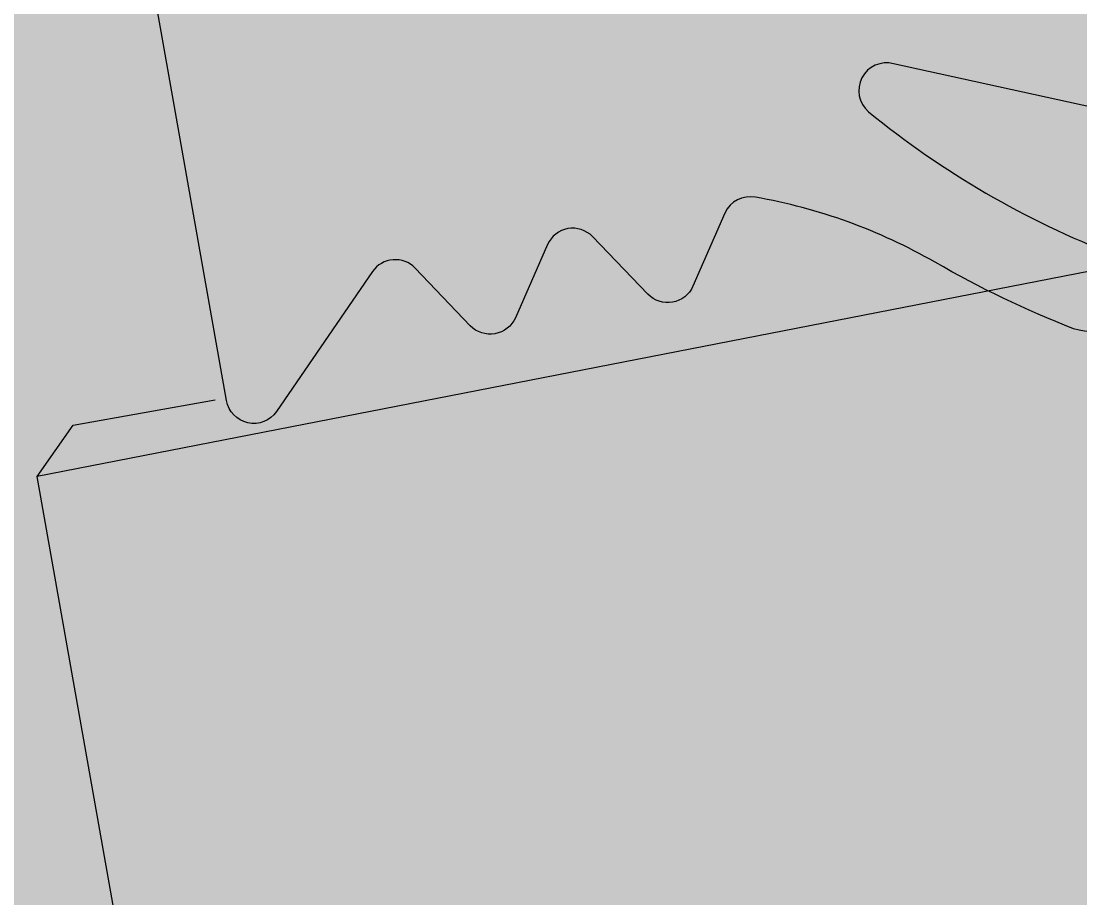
# Model space of a CAD drawing. Header units: millimetres. Extents: x 0 to 9483559, y -180456 to 305735.
# Drawn here: x 457297.47 to 457309.11, y 27037.85 to 27047.49 of the extents above; entities that cross this region are included whole.
import ezdxf
from ezdxf.enums import TextEntityAlignment as Align

# ---------------------------------------------------------------- set-up
doc = ezdxf.new("R2018")
doc.units = ezdxf.units.MM
for name, color, linetype, lineweight in [('АР_Маркер экспликации', 239, 'Continuous', 13), ('АР_Номер помещения', 250, 'Continuous', 9), ('АР_Размеры', 175, 'Continuous', 9), ('АР_Сущ Несущая стена', 250, 'Continuous', 50)]:
    doc.layers.add(name, color=color, linetype=linetype, lineweight=lineweight)
doc.layers.add('АР_Названия помещений', color=124, linetype='Continuous', lineweight=5, plot=False)
doc.layers.add('АР_Помещения_площадь', color=19, linetype='Continuous', lineweight=9, plot=False)
doc.styles.add('ISOCPEUR', font='', dxfattribs={"height": 250})
doc.styles.get("Standard").update_dxf_attribs({"font": 'GOST.TTF'})
doc.styles.get('ISOCPEUR').set_extended_font_data('ISOCPEUR', italic=True)

# ---------------------------------------------------------------- blocks, each defined once
blk = doc.blocks.new('*U333')
at = {"color": 7, "style": 'ISOCPEUR', "width": 0.7, "flags": 1}
blk.add_attdef('КАТЕГОРИЯ', (-499.166, -2092.186), '', height=250, dxfattribs=at)
at = {"layer": 'АР_Номер помещения', "color": 7, "style": 'ISOCPEUR', "width": 0.7}
blk.add_attdef('НОМЕР_ПОМЕЩЕНИЯ', text='', height=300, dxfattribs=at).set_placement((-13874.5, 6637.552), align=Align.MIDDLE_CENTER)
at = {"layer": 'АР_Помещения_площадь', "color": 7, "lineweight": 30, "width": 0.7, "flags": 104}
blk.add_attdef('ИМЯ_ПОМЕЩЕНИЯ', text='', height=100, dxfattribs=at).set_placement((157.628, 1217.141), align=Align.MIDDLE_CENTER)
at = {"layer": 'АР_Помещения_площадь', "color": 7, "style": 'ISOCPEUR', "width": 0.7}
blk.add_attdef('ПЛОЩАДЬ_ПОМЕЩЕНИЯ', text='', height=200, dxfattribs=at).set_placement((-12654.582, 407.672), align=Align.MIDDLE_RIGHT)
blk = doc.blocks.new('*U327')
at = {"color": 7, "style": 'ISOCPEUR', "width": 0.7, "flags": 1}
blk.add_attdef('КАТЕГОРИЯ', (-499.166, -2092.186), '', height=250, dxfattribs=at)
at = {"layer": 'АР_Номер помещения', "color": 7, "style": 'ISOCPEUR', "width": 0.7}
blk.add_attdef('НОМЕР_ПОМЕЩЕНИЯ', text='', height=300, dxfattribs=at).set_placement((-17424.901, 1870.773), align=Align.MIDDLE_CENTER)
at = {"layer": 'АР_Помещения_площадь', "color": 7, "lineweight": 30, "width": 0.7, "flags": 104}
blk.add_attdef('ИМЯ_ПОМЕЩЕНИЯ', text='', height=100, dxfattribs=at).set_placement((157.628, 1217.141), align=Align.MIDDLE_CENTER)
at = {"layer": 'АР_Помещения_площадь', "color": 7, "style": 'ISOCPEUR', "width": 0.7}
blk.add_attdef('ПЛОЩАДЬ_ПОМЕЩЕНИЯ', text='', height=200, dxfattribs=at).set_placement((-12452.811, 399.356), align=Align.MIDDLE_RIGHT)

msp = doc.modelspace()

# ---------------------------------------------------------------- linework, layer by layer
at = {"layer": 'АР_Размеры', "color": 5, "lineweight": 9, "ltscale": 150}
msp.add_line((459358.846, 27444.433), (457297.649, 27042.484), dxfattribs=at)
msp.add_line((459358.846, 27444.433), (457297.649, 27042.484), dxfattribs=at)
msp.add_line((459358.846, 27444.433), (457297.649, 27042.484), dxfattribs=at)
msp.add_line((459358.846, 27444.433), (457297.649, 27042.484), dxfattribs=at)
msp.add_line((459358.846, 27444.433), (457297.649, 27042.484), dxfattribs=at)
msp.add_line((459358.846, 27444.433), (457297.649, 27042.484), dxfattribs=at)
msp.add_line((459358.846, 27444.433), (457297.649, 27042.484), dxfattribs=at)
msp.add_line((459358.846, 27444.433), (457297.649, 27042.484), dxfattribs=at)
msp.add_line((459358.846, 27444.433), (457297.649, 27042.484), dxfattribs=at)
msp.add_line((459358.846, 27444.433), (457297.649, 27042.484), dxfattribs=at)
msp.add_line((459358.846, 27444.433), (457297.649, 27042.484), dxfattribs=at)
msp.add_line((459358.846, 27444.433), (457297.649, 27042.484), dxfattribs=at)
msp.add_line((459358.846, 27444.433), (457297.649, 27042.484), dxfattribs=at)
msp.add_line((459358.846, 27444.433), (457297.649, 27042.484), dxfattribs=at)
msp.add_line((459358.846, 27444.433), (457297.649, 27042.484), dxfattribs=at)
msp.add_line((459358.846, 27444.433), (457297.649, 27042.484), dxfattribs=at)
msp.add_line((459358.846, 27444.433), (457297.649, 27042.484), dxfattribs=at)
msp.add_line((459358.846, 27444.433), (457297.649, 27042.484), dxfattribs=at)
msp.add_line((459358.846, 27444.433), (457297.649, 27042.484), dxfattribs=at)
msp.add_line((459358.846, 27444.433), (457297.649, 27042.484), dxfattribs=at)
msp.add_line((459358.846, 27444.433), (457297.649, 27042.484), dxfattribs=at)
msp.add_line((459358.846, 27444.433), (457297.649, 27042.484), dxfattribs=at)
msp.add_line((459358.846, 27444.433), (457297.649, 27042.484), dxfattribs=at)
msp.add_line((459358.846, 27444.433), (457297.649, 27042.484), dxfattribs=at)
msp.add_line((459358.846, 27444.433), (457297.649, 27042.484), dxfattribs=at)
msp.add_line((459358.846, 27444.433), (457297.649, 27042.484), dxfattribs=at)
msp.add_line((459358.846, 27444.433), (457297.649, 27042.484), dxfattribs=at)
msp.add_line((459358.846, 27444.433), (457297.649, 27042.484), dxfattribs=at)
msp.add_line((459358.846, 27444.433), (457297.649, 27042.484), dxfattribs=at)
msp.add_line((459358.846, 27444.433), (457297.649, 27042.484), dxfattribs=at)
msp.add_line((459358.846, 27444.433), (457297.649, 27042.484), dxfattribs=at)
msp.add_line((459358.846, 27444.433), (457297.649, 27042.484), dxfattribs=at)
msp.add_line((459358.846, 27444.433), (457297.649, 27042.484), dxfattribs=at)
msp.add_line((459358.846, 27444.433), (457297.649, 27042.484), dxfattribs=at)
msp.add_line((459358.846, 27444.433), (457297.649, 27042.484), dxfattribs=at)
msp.add_line((459358.846, 27444.433), (457297.649, 27042.484), dxfattribs=at)
msp.add_line((459358.846, 27444.433), (457297.649, 27042.484), dxfattribs=at)
msp.add_line((459358.846, 27444.433), (457297.649, 27042.484), dxfattribs=at)
msp.add_line((459358.846, 27444.433), (457297.649, 27042.484), dxfattribs=at)
msp.add_line((459358.846, 27444.433), (457297.649, 27042.484), dxfattribs=at)
msp.add_line((459358.846, 27444.433), (457297.649, 27042.484), dxfattribs=at)
msp.add_line((459358.846, 27444.433), (457297.649, 27042.484), dxfattribs=at)
msp.add_line((459358.846, 27444.433), (457297.649, 27042.484), dxfattribs=at)
msp.add_line((459358.846, 27444.433), (457297.649, 27042.484), dxfattribs=at)
msp.add_line((459358.846, 27444.433), (457297.649, 27042.484), dxfattribs=at)
msp.add_line((459358.846, 27444.433), (457297.649, 27042.484), dxfattribs=at)
msp.add_line((459358.846, 27444.433), (457297.649, 27042.484), dxfattribs=at)
msp.add_line((459358.846, 27444.433), (457297.649, 27042.484), dxfattribs=at)
msp.add_line((459358.846, 27444.433), (457297.649, 27042.484), dxfattribs=at)
msp.add_line((459358.846, 27444.433), (457297.649, 27042.484), dxfattribs=at)
msp.add_line((459358.846, 27444.433), (457297.649, 27042.484), dxfattribs=at)
msp.add_line((459358.846, 27444.433), (457297.649, 27042.484), dxfattribs=at)
msp.add_line((459358.846, 27444.433), (457297.649, 27042.484), dxfattribs=at)
msp.add_line((459358.846, 27444.433), (457297.649, 27042.484), dxfattribs=at)
msp.add_line((459358.846, 27444.433), (457297.649, 27042.484), dxfattribs=at)
msp.add_line((459358.846, 27444.433), (457297.649, 27042.484), dxfattribs=at)
msp.add_line((459358.846, 27444.433), (457297.649, 27042.484), dxfattribs=at)
msp.add_line((459358.846, 27444.433), (457297.649, 27042.484), dxfattribs=at)
msp.add_line((459358.846, 27444.433), (457297.649, 27042.484), dxfattribs=at)
msp.add_line((459358.846, 27444.433), (457297.649, 27042.484), dxfattribs=at)
msp.add_line((459358.846, 27444.433), (457297.649, 27042.484), dxfattribs=at)
msp.add_line((459358.846, 27444.433), (457297.649, 27042.484), dxfattribs=at)
at = {"layer": 'АР_Размеры', "color": 5, "lineweight": 9, "ltscale": 100, "transparency": 33554687}
for points in [[(457309.816, 27044.54, -0.436125), (457309.045, 27044.108, -0.038423), (457307.521, 27044.84, 0.086853), (457305.546, 27045.554, 0.346763), (457305.211, 27045.38), (457304.859, 27044.575, -0.527877), (457304.363, 27044.487), (457303.755, 27045.122, 0.527877), (457303.26, 27045.034), (457302.907, 27044.229, -0.527877), (457302.411, 27044.141), (457301.804, 27044.776, 0.469739), (457301.336, 27044.738), (457300.28, 27043.198, -0.667984), (457299.73, 27043.319), (457298.16, 27052.179, -0.414214)], [(457309.816, 27044.54, -0.436125), (457309.045, 27044.108, -0.038423), (457307.521, 27044.84, 0.086853), (457305.546, 27045.554, 0.346763), (457305.211, 27045.38), (457304.859, 27044.575, -0.527877), (457304.363, 27044.487), (457303.755, 27045.122, 0.527877), (457303.26, 27045.034), (457302.907, 27044.229, -0.527877), (457302.411, 27044.141), (457301.804, 27044.776, 0.469739), (457301.336, 27044.738), (457300.28, 27043.198, -0.667984), (457299.73, 27043.319), (457298.16, 27052.179, -0.414214)], [(457309.816, 27044.54, -0.436125), (457309.045, 27044.108, -0.038423), (457307.521, 27044.84, 0.086853), (457305.546, 27045.554, 0.346763), (457305.211, 27045.38), (457304.859, 27044.575, -0.527877), (457304.363, 27044.487), (457303.755, 27045.122, 0.527877), (457303.26, 27045.034), (457302.907, 27044.229, -0.527877), (457302.411, 27044.141), (457301.804, 27044.776, 0.469739), (457301.336, 27044.738), (457300.28, 27043.198, -0.667984), (457299.73, 27043.319), (457298.16, 27052.179, -0.414214)], [(457309.816, 27044.54, -0.436125), (457309.045, 27044.108, -0.038423), (457307.521, 27044.84, 0.086853), (457305.546, 27045.554, 0.346763), (457305.211, 27045.38), (457304.859, 27044.575, -0.527877), (457304.363, 27044.487), (457303.755, 27045.122, 0.527877), (457303.26, 27045.034), (457302.907, 27044.229, -0.527877), (457302.411, 27044.141), (457301.804, 27044.776, 0.469739), (457301.336, 27044.738), (457300.28, 27043.198, -0.667984), (457299.73, 27043.319), (457298.16, 27052.179, -0.414214)], [(457309.816, 27044.54, -0.436125), (457309.045, 27044.108, -0.038423), (457307.521, 27044.84, 0.086853), (457305.546, 27045.554, 0.346763), (457305.211, 27045.38), (457304.859, 27044.575, -0.527877), (457304.363, 27044.487), (457303.755, 27045.122, 0.527877), (457303.26, 27045.034), (457302.907, 27044.229, -0.527877), (457302.411, 27044.141), (457301.804, 27044.776, 0.469739), (457301.336, 27044.738), (457300.28, 27043.198, -0.667984), (457299.73, 27043.319), (457298.16, 27052.179, -0.414214)], [(457309.816, 27044.54, -0.436125), (457309.045, 27044.108, -0.038423), (457307.521, 27044.84, 0.086853), (457305.546, 27045.554, 0.346763), (457305.211, 27045.38), (457304.859, 27044.575, -0.527877), (457304.363, 27044.487), (457303.755, 27045.122, 0.527877), (457303.26, 27045.034), (457302.907, 27044.229, -0.527877), (457302.411, 27044.141), (457301.804, 27044.776, 0.469739), (457301.336, 27044.738), (457300.28, 27043.198, -0.667984), (457299.73, 27043.319), (457298.16, 27052.179, -0.414214)], [(457309.816, 27044.54, -0.436125), (457309.045, 27044.108, -0.038423), (457307.521, 27044.84, 0.086853), (457305.546, 27045.554, 0.346763), (457305.211, 27045.38), (457304.859, 27044.575, -0.527877), (457304.363, 27044.487), (457303.755, 27045.122, 0.527877), (457303.26, 27045.034), (457302.907, 27044.229, -0.527877), (457302.411, 27044.141), (457301.804, 27044.776, 0.469739), (457301.336, 27044.738), (457300.28, 27043.198, -0.667984), (457299.73, 27043.319), (457298.16, 27052.179, -0.414214)], [(457309.816, 27044.54, -0.436125), (457309.045, 27044.108, -0.038423), (457307.521, 27044.84, 0.086853), (457305.546, 27045.554, 0.346763), (457305.211, 27045.38), (457304.859, 27044.575, -0.527877), (457304.363, 27044.487), (457303.755, 27045.122, 0.527877), (457303.26, 27045.034), (457302.907, 27044.229, -0.527877), (457302.411, 27044.141), (457301.804, 27044.776, 0.469739), (457301.336, 27044.738), (457300.28, 27043.198, -0.667984), (457299.73, 27043.319), (457298.16, 27052.179, -0.414214)], [(457309.816, 27044.54, -0.436125), (457309.045, 27044.108, -0.038423), (457307.521, 27044.84, 0.086853), (457305.546, 27045.554, 0.346763), (457305.211, 27045.38), (457304.859, 27044.575, -0.527877), (457304.363, 27044.487), (457303.755, 27045.122, 0.527877), (457303.26, 27045.034), (457302.907, 27044.229, -0.527877), (457302.411, 27044.141), (457301.804, 27044.776, 0.469739), (457301.336, 27044.738), (457300.28, 27043.198, -0.667984), (457299.73, 27043.319), (457298.16, 27052.179, -0.414214)], [(457309.816, 27044.54, -0.436125), (457309.045, 27044.108, -0.038423), (457307.521, 27044.84, 0.086853), (457305.546, 27045.554, 0.346763), (457305.211, 27045.38), (457304.859, 27044.575, -0.527877), (457304.363, 27044.487), (457303.755, 27045.122, 0.527877), (457303.26, 27045.034), (457302.907, 27044.229, -0.527877), (457302.411, 27044.141), (457301.804, 27044.776, 0.469739), (457301.336, 27044.738), (457300.28, 27043.198, -0.667984), (457299.73, 27043.319), (457298.16, 27052.179, -0.414214)], [(457309.816, 27044.54, -0.436125), (457309.045, 27044.108, -0.038423), (457307.521, 27044.84, 0.086853), (457305.546, 27045.554, 0.346763), (457305.211, 27045.38), (457304.859, 27044.575, -0.527877), (457304.363, 27044.487), (457303.755, 27045.122, 0.527877), (457303.26, 27045.034), (457302.907, 27044.229, -0.527877), (457302.411, 27044.141), (457301.804, 27044.776, 0.469739), (457301.336, 27044.738), (457300.28, 27043.198, -0.667984), (457299.73, 27043.319), (457298.16, 27052.179, -0.414214)], [(457309.816, 27044.54, -0.436125), (457309.045, 27044.108, -0.038423), (457307.521, 27044.84, 0.086853), (457305.546, 27045.554, 0.346763), (457305.211, 27045.38), (457304.859, 27044.575, -0.527877), (457304.363, 27044.487), (457303.755, 27045.122, 0.527877), (457303.26, 27045.034), (457302.907, 27044.229, -0.527877), (457302.411, 27044.141), (457301.804, 27044.776, 0.469739), (457301.336, 27044.738), (457300.28, 27043.198, -0.667984), (457299.73, 27043.319), (457298.16, 27052.179, -0.414214)], [(457309.816, 27044.54, -0.436125), (457309.045, 27044.108, -0.038423), (457307.521, 27044.84, 0.086853), (457305.546, 27045.554, 0.346763), (457305.211, 27045.38), (457304.859, 27044.575, -0.527877), (457304.363, 27044.487), (457303.755, 27045.122, 0.527877), (457303.26, 27045.034), (457302.907, 27044.229, -0.527877), (457302.411, 27044.141), (457301.804, 27044.776, 0.469739), (457301.336, 27044.738), (457300.28, 27043.198, -0.667984), (457299.73, 27043.319), (457298.16, 27052.179, -0.414214)], [(457309.816, 27044.54, -0.436125), (457309.045, 27044.108, -0.038423), (457307.521, 27044.84, 0.086853), (457305.546, 27045.554, 0.346763), (457305.211, 27045.38), (457304.859, 27044.575, -0.527877), (457304.363, 27044.487), (457303.755, 27045.122, 0.527877), (457303.26, 27045.034), (457302.907, 27044.229, -0.527877), (457302.411, 27044.141), (457301.804, 27044.776, 0.469739), (457301.336, 27044.738), (457300.28, 27043.198, -0.667984), (457299.73, 27043.319), (457298.16, 27052.179, -0.414214)], [(457309.816, 27044.54, -0.436125), (457309.045, 27044.108, -0.038423), (457307.521, 27044.84, 0.086853), (457305.546, 27045.554, 0.346763), (457305.211, 27045.38), (457304.859, 27044.575, -0.527877), (457304.363, 27044.487), (457303.755, 27045.122, 0.527877), (457303.26, 27045.034), (457302.907, 27044.229, -0.527877), (457302.411, 27044.141), (457301.804, 27044.776, 0.469739), (457301.336, 27044.738), (457300.28, 27043.198, -0.667984), (457299.73, 27043.319), (457298.16, 27052.179, -0.414214)], [(457309.816, 27044.54, -0.436125), (457309.045, 27044.108, -0.038423), (457307.521, 27044.84, 0.086853), (457305.546, 27045.554, 0.346763), (457305.211, 27045.38), (457304.859, 27044.575, -0.527877), (457304.363, 27044.487), (457303.755, 27045.122, 0.527877), (457303.26, 27045.034), (457302.907, 27044.229, -0.527877), (457302.411, 27044.141), (457301.804, 27044.776, 0.469739), (457301.336, 27044.738), (457300.28, 27043.198, -0.667984), (457299.73, 27043.319), (457298.16, 27052.179, -0.414214)], [(457309.816, 27044.54, -0.436125), (457309.045, 27044.108, -0.038423), (457307.521, 27044.84, 0.086853), (457305.546, 27045.554, 0.346763), (457305.211, 27045.38), (457304.859, 27044.575, -0.527877), (457304.363, 27044.487), (457303.755, 27045.122, 0.527877), (457303.26, 27045.034), (457302.907, 27044.229, -0.527877), (457302.411, 27044.141), (457301.804, 27044.776, 0.469739), (457301.336, 27044.738), (457300.28, 27043.198, -0.667984), (457299.73, 27043.319), (457298.16, 27052.179, -0.414214)], [(457309.816, 27044.54, -0.436125), (457309.045, 27044.108, -0.038423), (457307.521, 27044.84, 0.086853), (457305.546, 27045.554, 0.346763), (457305.211, 27045.38), (457304.859, 27044.575, -0.527877), (457304.363, 27044.487), (457303.755, 27045.122, 0.527877), (457303.26, 27045.034), (457302.907, 27044.229, -0.527877), (457302.411, 27044.141), (457301.804, 27044.776, 0.469739), (457301.336, 27044.738), (457300.28, 27043.198, -0.667984), (457299.73, 27043.319), (457298.16, 27052.179, -0.414214)], [(457309.816, 27044.54, -0.436125), (457309.045, 27044.108, -0.038423), (457307.521, 27044.84, 0.086853), (457305.546, 27045.554, 0.346763), (457305.211, 27045.38), (457304.859, 27044.575, -0.527877), (457304.363, 27044.487), (457303.755, 27045.122, 0.527877), (457303.26, 27045.034), (457302.907, 27044.229, -0.527877), (457302.411, 27044.141), (457301.804, 27044.776, 0.469739), (457301.336, 27044.738), (457300.28, 27043.198, -0.667984), (457299.73, 27043.319), (457298.16, 27052.179, -0.414214)], [(457309.816, 27044.54, -0.436125), (457309.045, 27044.108, -0.038423), (457307.521, 27044.84, 0.086853), (457305.546, 27045.554, 0.346763), (457305.211, 27045.38), (457304.859, 27044.575, -0.527877), (457304.363, 27044.487), (457303.755, 27045.122, 0.527877), (457303.26, 27045.034), (457302.907, 27044.229, -0.527877), (457302.411, 27044.141), (457301.804, 27044.776, 0.469739), (457301.336, 27044.738), (457300.28, 27043.198, -0.667984), (457299.73, 27043.319), (457298.16, 27052.179, -0.414214)], [(457309.816, 27044.54, -0.436125), (457309.045, 27044.108, -0.038423), (457307.521, 27044.84, 0.086853), (457305.546, 27045.554, 0.346763), (457305.211, 27045.38), (457304.859, 27044.575, -0.527877), (457304.363, 27044.487), (457303.755, 27045.122, 0.527877), (457303.26, 27045.034), (457302.907, 27044.229, -0.527877), (457302.411, 27044.141), (457301.804, 27044.776, 0.469739), (457301.336, 27044.738), (457300.28, 27043.198, -0.667984), (457299.73, 27043.319), (457298.16, 27052.179, -0.414214)], [(457309.816, 27044.54, -0.436125), (457309.045, 27044.108, -0.038423), (457307.521, 27044.84, 0.086853), (457305.546, 27045.554, 0.346763), (457305.211, 27045.38), (457304.859, 27044.575, -0.527877), (457304.363, 27044.487), (457303.755, 27045.122, 0.527877), (457303.26, 27045.034), (457302.907, 27044.229, -0.527877), (457302.411, 27044.141), (457301.804, 27044.776, 0.469739), (457301.336, 27044.738), (457300.28, 27043.198, -0.667984), (457299.73, 27043.319), (457298.16, 27052.179, -0.414214)], [(457309.816, 27044.54, -0.436125), (457309.045, 27044.108, -0.038423), (457307.521, 27044.84, 0.086853), (457305.546, 27045.554, 0.346763), (457305.211, 27045.38), (457304.859, 27044.575, -0.527877), (457304.363, 27044.487), (457303.755, 27045.122, 0.527877), (457303.26, 27045.034), (457302.907, 27044.229, -0.527877), (457302.411, 27044.141), (457301.804, 27044.776, 0.469739), (457301.336, 27044.738), (457300.28, 27043.198, -0.667984), (457299.73, 27043.319), (457298.16, 27052.179, -0.414214)], [(457309.816, 27044.54, -0.436125), (457309.045, 27044.108, -0.038423), (457307.521, 27044.84, 0.086853), (457305.546, 27045.554, 0.346763), (457305.211, 27045.38), (457304.859, 27044.575, -0.527877), (457304.363, 27044.487), (457303.755, 27045.122, 0.527877), (457303.26, 27045.034), (457302.907, 27044.229, -0.527877), (457302.411, 27044.141), (457301.804, 27044.776, 0.469739), (457301.336, 27044.738), (457300.28, 27043.198, -0.667984), (457299.73, 27043.319), (457298.16, 27052.179, -0.414214)], [(457309.816, 27044.54, -0.436125), (457309.045, 27044.108, -0.038423), (457307.521, 27044.84, 0.086853), (457305.546, 27045.554, 0.346763), (457305.211, 27045.38), (457304.859, 27044.575, -0.527877), (457304.363, 27044.487), (457303.755, 27045.122, 0.527877), (457303.26, 27045.034), (457302.907, 27044.229, -0.527877), (457302.411, 27044.141), (457301.804, 27044.776, 0.469739), (457301.336, 27044.738), (457300.28, 27043.198, -0.667984), (457299.73, 27043.319), (457298.16, 27052.179, -0.414214)], [(457309.816, 27044.54, -0.436125), (457309.045, 27044.108, -0.038423), (457307.521, 27044.84, 0.086853), (457305.546, 27045.554, 0.346763), (457305.211, 27045.38), (457304.859, 27044.575, -0.527877), (457304.363, 27044.487), (457303.755, 27045.122, 0.527877), (457303.26, 27045.034), (457302.907, 27044.229, -0.527877), (457302.411, 27044.141), (457301.804, 27044.776, 0.469739), (457301.336, 27044.738), (457300.28, 27043.198, -0.667984), (457299.73, 27043.319), (457298.16, 27052.179, -0.414214)], [(457309.816, 27044.54, -0.436125), (457309.045, 27044.108, -0.038423), (457307.521, 27044.84, 0.086853), (457305.546, 27045.554, 0.346763), (457305.211, 27045.38), (457304.859, 27044.575, -0.527877), (457304.363, 27044.487), (457303.755, 27045.122, 0.527877), (457303.26, 27045.034), (457302.907, 27044.229, -0.527877), (457302.411, 27044.141), (457301.804, 27044.776, 0.469739), (457301.336, 27044.738), (457300.28, 27043.198, -0.667984), (457299.73, 27043.319), (457298.16, 27052.179, -0.414214)], [(457309.816, 27044.54, -0.436125), (457309.045, 27044.108, -0.038423), (457307.521, 27044.84, 0.086853), (457305.546, 27045.554, 0.346763), (457305.211, 27045.38), (457304.859, 27044.575, -0.527877), (457304.363, 27044.487), (457303.755, 27045.122, 0.527877), (457303.26, 27045.034), (457302.907, 27044.229, -0.527877), (457302.411, 27044.141), (457301.804, 27044.776, 0.469739), (457301.336, 27044.738), (457300.28, 27043.198, -0.667984), (457299.73, 27043.319), (457298.16, 27052.179, -0.414214)], [(457309.816, 27044.54, -0.436125), (457309.045, 27044.108, -0.038423), (457307.521, 27044.84, 0.086853), (457305.546, 27045.554, 0.346763), (457305.211, 27045.38), (457304.859, 27044.575, -0.527877), (457304.363, 27044.487), (457303.755, 27045.122, 0.527877), (457303.26, 27045.034), (457302.907, 27044.229, -0.527877), (457302.411, 27044.141), (457301.804, 27044.776, 0.469739), (457301.336, 27044.738), (457300.28, 27043.198, -0.667984), (457299.73, 27043.319), (457298.16, 27052.179, -0.414214)], [(457309.816, 27044.54, -0.436125), (457309.045, 27044.108, -0.038423), (457307.521, 27044.84, 0.086853), (457305.546, 27045.554, 0.346763), (457305.211, 27045.38), (457304.859, 27044.575, -0.527877), (457304.363, 27044.487), (457303.755, 27045.122, 0.527877), (457303.26, 27045.034), (457302.907, 27044.229, -0.527877), (457302.411, 27044.141), (457301.804, 27044.776, 0.469739), (457301.336, 27044.738), (457300.28, 27043.198, -0.667984), (457299.73, 27043.319), (457298.16, 27052.179, -0.414214)], [(457309.816, 27044.54, -0.436125), (457309.045, 27044.108, -0.038423), (457307.521, 27044.84, 0.086853), (457305.546, 27045.554, 0.346763), (457305.211, 27045.38), (457304.859, 27044.575, -0.527877), (457304.363, 27044.487), (457303.755, 27045.122, 0.527877), (457303.26, 27045.034), (457302.907, 27044.229, -0.527877), (457302.411, 27044.141), (457301.804, 27044.776, 0.469739), (457301.336, 27044.738), (457300.28, 27043.198, -0.667984), (457299.73, 27043.319), (457298.16, 27052.179, -0.414214)], [(457309.816, 27044.54, -0.436125), (457309.045, 27044.108, -0.038423), (457307.521, 27044.84, 0.086853), (457305.546, 27045.554, 0.346763), (457305.211, 27045.38), (457304.859, 27044.575, -0.527877), (457304.363, 27044.487), (457303.755, 27045.122, 0.527877), (457303.26, 27045.034), (457302.907, 27044.229, -0.527877), (457302.411, 27044.141), (457301.804, 27044.776, 0.469739), (457301.336, 27044.738), (457300.28, 27043.198, -0.667984), (457299.73, 27043.319), (457298.16, 27052.179, -0.414214)], [(457309.816, 27044.54, -0.436125), (457309.045, 27044.108, -0.038423), (457307.521, 27044.84, 0.086853), (457305.546, 27045.554, 0.346763), (457305.211, 27045.38), (457304.859, 27044.575, -0.527877), (457304.363, 27044.487), (457303.755, 27045.122, 0.527877), (457303.26, 27045.034), (457302.907, 27044.229, -0.527877), (457302.411, 27044.141), (457301.804, 27044.776, 0.469739), (457301.336, 27044.738), (457300.28, 27043.198, -0.667984), (457299.73, 27043.319), (457298.16, 27052.179, -0.414214)], [(457309.816, 27044.54, -0.436125), (457309.045, 27044.108, -0.038423), (457307.521, 27044.84, 0.086853), (457305.546, 27045.554, 0.346763), (457305.211, 27045.38), (457304.859, 27044.575, -0.527877), (457304.363, 27044.487), (457303.755, 27045.122, 0.527877), (457303.26, 27045.034), (457302.907, 27044.229, -0.527877), (457302.411, 27044.141), (457301.804, 27044.776, 0.469739), (457301.336, 27044.738), (457300.28, 27043.198, -0.667984), (457299.73, 27043.319), (457298.16, 27052.179, -0.414214)], [(457309.816, 27044.54, -0.436125), (457309.045, 27044.108, -0.038423), (457307.521, 27044.84, 0.086853), (457305.546, 27045.554, 0.346763), (457305.211, 27045.38), (457304.859, 27044.575, -0.527877), (457304.363, 27044.487), (457303.755, 27045.122, 0.527877), (457303.26, 27045.034), (457302.907, 27044.229, -0.527877), (457302.411, 27044.141), (457301.804, 27044.776, 0.469739), (457301.336, 27044.738), (457300.28, 27043.198, -0.667984), (457299.73, 27043.319), (457298.16, 27052.179, -0.414214)], [(457309.816, 27044.54, -0.436125), (457309.045, 27044.108, -0.038423), (457307.521, 27044.84, 0.086853), (457305.546, 27045.554, 0.346763), (457305.211, 27045.38), (457304.859, 27044.575, -0.527877), (457304.363, 27044.487), (457303.755, 27045.122, 0.527877), (457303.26, 27045.034), (457302.907, 27044.229, -0.527877), (457302.411, 27044.141), (457301.804, 27044.776, 0.469739), (457301.336, 27044.738), (457300.28, 27043.198, -0.667984), (457299.73, 27043.319), (457298.16, 27052.179, -0.414214)], [(457309.816, 27044.54, -0.436125), (457309.045, 27044.108, -0.038423), (457307.521, 27044.84, 0.086853), (457305.546, 27045.554, 0.346763), (457305.211, 27045.38), (457304.859, 27044.575, -0.527877), (457304.363, 27044.487), (457303.755, 27045.122, 0.527877), (457303.26, 27045.034), (457302.907, 27044.229, -0.527877), (457302.411, 27044.141), (457301.804, 27044.776, 0.469739), (457301.336, 27044.738), (457300.28, 27043.198, -0.667984), (457299.73, 27043.319), (457298.16, 27052.179, -0.414214)], [(457309.816, 27044.54, -0.436125), (457309.045, 27044.108, -0.038423), (457307.521, 27044.84, 0.086853), (457305.546, 27045.554, 0.346763), (457305.211, 27045.38), (457304.859, 27044.575, -0.527877), (457304.363, 27044.487), (457303.755, 27045.122, 0.527877), (457303.26, 27045.034), (457302.907, 27044.229, -0.527877), (457302.411, 27044.141), (457301.804, 27044.776, 0.469739), (457301.336, 27044.738), (457300.28, 27043.198, -0.667984), (457299.73, 27043.319), (457298.16, 27052.179, -0.414214)], [(457309.816, 27044.54, -0.436125), (457309.045, 27044.108, -0.038423), (457307.521, 27044.84, 0.086853), (457305.546, 27045.554, 0.346763), (457305.211, 27045.38), (457304.859, 27044.575, -0.527877), (457304.363, 27044.487), (457303.755, 27045.122, 0.527877), (457303.26, 27045.034), (457302.907, 27044.229, -0.527877), (457302.411, 27044.141), (457301.804, 27044.776, 0.469739), (457301.336, 27044.738), (457300.28, 27043.198, -0.667984), (457299.73, 27043.319), (457298.16, 27052.179, -0.414214)], [(457309.816, 27044.54, -0.436125), (457309.045, 27044.108, -0.038423), (457307.521, 27044.84, 0.086853), (457305.546, 27045.554, 0.346763), (457305.211, 27045.38), (457304.859, 27044.575, -0.527877), (457304.363, 27044.487), (457303.755, 27045.122, 0.527877), (457303.26, 27045.034), (457302.907, 27044.229, -0.527877), (457302.411, 27044.141), (457301.804, 27044.776, 0.469739), (457301.336, 27044.738), (457300.28, 27043.198, -0.667984), (457299.73, 27043.319), (457298.16, 27052.179, -0.414214)], [(457309.816, 27044.54, -0.436125), (457309.045, 27044.108, -0.038423), (457307.521, 27044.84, 0.086853), (457305.546, 27045.554, 0.346763), (457305.211, 27045.38), (457304.859, 27044.575, -0.527877), (457304.363, 27044.487), (457303.755, 27045.122, 0.527877), (457303.26, 27045.034), (457302.907, 27044.229, -0.527877), (457302.411, 27044.141), (457301.804, 27044.776, 0.469739), (457301.336, 27044.738), (457300.28, 27043.198, -0.667984), (457299.73, 27043.319), (457298.16, 27052.179, -0.414214)], [(457309.816, 27044.54, -0.436125), (457309.045, 27044.108, -0.038423), (457307.521, 27044.84, 0.086853), (457305.546, 27045.554, 0.346763), (457305.211, 27045.38), (457304.859, 27044.575, -0.527877), (457304.363, 27044.487), (457303.755, 27045.122, 0.527877), (457303.26, 27045.034), (457302.907, 27044.229, -0.527877), (457302.411, 27044.141), (457301.804, 27044.776, 0.469739), (457301.336, 27044.738), (457300.28, 27043.198, -0.667984), (457299.73, 27043.319), (457298.16, 27052.179, -0.414214)], [(457309.816, 27044.54, -0.436125), (457309.045, 27044.108, -0.038423), (457307.521, 27044.84, 0.086853), (457305.546, 27045.554, 0.346763), (457305.211, 27045.38), (457304.859, 27044.575, -0.527877), (457304.363, 27044.487), (457303.755, 27045.122, 0.527877), (457303.26, 27045.034), (457302.907, 27044.229, -0.527877), (457302.411, 27044.141), (457301.804, 27044.776, 0.469739), (457301.336, 27044.738), (457300.28, 27043.198, -0.667984), (457299.73, 27043.319), (457298.16, 27052.179, -0.414214)], [(457309.816, 27044.54, -0.436125), (457309.045, 27044.108, -0.038423), (457307.521, 27044.84, 0.086853), (457305.546, 27045.554, 0.346763), (457305.211, 27045.38), (457304.859, 27044.575, -0.527877), (457304.363, 27044.487), (457303.755, 27045.122, 0.527877), (457303.26, 27045.034), (457302.907, 27044.229, -0.527877), (457302.411, 27044.141), (457301.804, 27044.776, 0.469739), (457301.336, 27044.738), (457300.28, 27043.198, -0.667984), (457299.73, 27043.319), (457298.16, 27052.179, -0.414214)], [(457309.816, 27044.54, -0.436125), (457309.045, 27044.108, -0.038423), (457307.521, 27044.84, 0.086853), (457305.546, 27045.554, 0.346763), (457305.211, 27045.38), (457304.859, 27044.575, -0.527877), (457304.363, 27044.487), (457303.755, 27045.122, 0.527877), (457303.26, 27045.034), (457302.907, 27044.229, -0.527877), (457302.411, 27044.141), (457301.804, 27044.776, 0.469739), (457301.336, 27044.738), (457300.28, 27043.198, -0.667984), (457299.73, 27043.319), (457298.16, 27052.179, -0.414214)], [(457309.816, 27044.54, -0.436125), (457309.045, 27044.108, -0.038423), (457307.521, 27044.84, 0.086853), (457305.546, 27045.554, 0.346763), (457305.211, 27045.38), (457304.859, 27044.575, -0.527877), (457304.363, 27044.487), (457303.755, 27045.122, 0.527877), (457303.26, 27045.034), (457302.907, 27044.229, -0.527877), (457302.411, 27044.141), (457301.804, 27044.776, 0.469739), (457301.336, 27044.738), (457300.28, 27043.198, -0.667984), (457299.73, 27043.319), (457298.16, 27052.179, -0.414214)], [(457309.816, 27044.54, -0.436125), (457309.045, 27044.108, -0.038423), (457307.521, 27044.84, 0.086853), (457305.546, 27045.554, 0.346763), (457305.211, 27045.38), (457304.859, 27044.575, -0.527877), (457304.363, 27044.487), (457303.755, 27045.122, 0.527877), (457303.26, 27045.034), (457302.907, 27044.229, -0.527877), (457302.411, 27044.141), (457301.804, 27044.776, 0.469739), (457301.336, 27044.738), (457300.28, 27043.198, -0.667984), (457299.73, 27043.319), (457298.16, 27052.179, -0.414214)], [(457309.816, 27044.54, -0.436125), (457309.045, 27044.108, -0.038423), (457307.521, 27044.84, 0.086853), (457305.546, 27045.554, 0.346763), (457305.211, 27045.38), (457304.859, 27044.575, -0.527877), (457304.363, 27044.487), (457303.755, 27045.122, 0.527877), (457303.26, 27045.034), (457302.907, 27044.229, -0.527877), (457302.411, 27044.141), (457301.804, 27044.776, 0.469739), (457301.336, 27044.738), (457300.28, 27043.198, -0.667984), (457299.73, 27043.319), (457298.16, 27052.179, -0.414214)], [(457309.816, 27044.54, -0.436125), (457309.045, 27044.108, -0.038423), (457307.521, 27044.84, 0.086853), (457305.546, 27045.554, 0.346763), (457305.211, 27045.38), (457304.859, 27044.575, -0.527877), (457304.363, 27044.487), (457303.755, 27045.122, 0.527877), (457303.26, 27045.034), (457302.907, 27044.229, -0.527877), (457302.411, 27044.141), (457301.804, 27044.776, 0.469739), (457301.336, 27044.738), (457300.28, 27043.198, -0.667984), (457299.73, 27043.319), (457298.16, 27052.179, -0.414214)], [(457309.816, 27044.54, -0.436125), (457309.045, 27044.108, -0.038423), (457307.521, 27044.84, 0.086853), (457305.546, 27045.554, 0.346763), (457305.211, 27045.38), (457304.859, 27044.575, -0.527877), (457304.363, 27044.487), (457303.755, 27045.122, 0.527877), (457303.26, 27045.034), (457302.907, 27044.229, -0.527877), (457302.411, 27044.141), (457301.804, 27044.776, 0.469739), (457301.336, 27044.738), (457300.28, 27043.198, -0.667984), (457299.73, 27043.319), (457298.16, 27052.179, -0.414214)], [(457309.816, 27044.54, -0.436125), (457309.045, 27044.108, -0.038423), (457307.521, 27044.84, 0.086853), (457305.546, 27045.554, 0.346763), (457305.211, 27045.38), (457304.859, 27044.575, -0.527877), (457304.363, 27044.487), (457303.755, 27045.122, 0.527877), (457303.26, 27045.034), (457302.907, 27044.229, -0.527877), (457302.411, 27044.141), (457301.804, 27044.776, 0.469739), (457301.336, 27044.738), (457300.28, 27043.198, -0.667984), (457299.73, 27043.319), (457298.16, 27052.179, -0.414214)], [(457309.816, 27044.54, -0.436125), (457309.045, 27044.108, -0.038423), (457307.521, 27044.84, 0.086853), (457305.546, 27045.554, 0.346763), (457305.211, 27045.38), (457304.859, 27044.575, -0.527877), (457304.363, 27044.487), (457303.755, 27045.122, 0.527877), (457303.26, 27045.034), (457302.907, 27044.229, -0.527877), (457302.411, 27044.141), (457301.804, 27044.776, 0.469739), (457301.336, 27044.738), (457300.28, 27043.198, -0.667984), (457299.73, 27043.319), (457298.16, 27052.179, -0.414214)], [(457309.816, 27044.54, -0.436125), (457309.045, 27044.108, -0.038423), (457307.521, 27044.84, 0.086853), (457305.546, 27045.554, 0.346763), (457305.211, 27045.38), (457304.859, 27044.575, -0.527877), (457304.363, 27044.487), (457303.755, 27045.122, 0.527877), (457303.26, 27045.034), (457302.907, 27044.229, -0.527877), (457302.411, 27044.141), (457301.804, 27044.776, 0.469739), (457301.336, 27044.738), (457300.28, 27043.198, -0.667984), (457299.73, 27043.319), (457298.16, 27052.179, -0.414214)], [(457309.816, 27044.54, -0.436125), (457309.045, 27044.108, -0.038423), (457307.521, 27044.84, 0.086853), (457305.546, 27045.554, 0.346763), (457305.211, 27045.38), (457304.859, 27044.575, -0.527877), (457304.363, 27044.487), (457303.755, 27045.122, 0.527877), (457303.26, 27045.034), (457302.907, 27044.229, -0.527877), (457302.411, 27044.141), (457301.804, 27044.776, 0.469739), (457301.336, 27044.738), (457300.28, 27043.198, -0.667984), (457299.73, 27043.319), (457298.16, 27052.179, -0.414214)], [(457309.816, 27044.54, -0.436125), (457309.045, 27044.108, -0.038423), (457307.521, 27044.84, 0.086853), (457305.546, 27045.554, 0.346763), (457305.211, 27045.38), (457304.859, 27044.575, -0.527877), (457304.363, 27044.487), (457303.755, 27045.122, 0.527877), (457303.26, 27045.034), (457302.907, 27044.229, -0.527877), (457302.411, 27044.141), (457301.804, 27044.776, 0.469739), (457301.336, 27044.738), (457300.28, 27043.198, -0.667984), (457299.73, 27043.319), (457298.16, 27052.179, -0.414214)], [(457309.816, 27044.54, -0.436125), (457309.045, 27044.108, -0.038423), (457307.521, 27044.84, 0.086853), (457305.546, 27045.554, 0.346763), (457305.211, 27045.38), (457304.859, 27044.575, -0.527877), (457304.363, 27044.487), (457303.755, 27045.122, 0.527877), (457303.26, 27045.034), (457302.907, 27044.229, -0.527877), (457302.411, 27044.141), (457301.804, 27044.776, 0.469739), (457301.336, 27044.738), (457300.28, 27043.198, -0.667984), (457299.73, 27043.319), (457298.16, 27052.179, -0.414214)], [(457309.816, 27044.54, -0.436125), (457309.045, 27044.108, -0.038423), (457307.521, 27044.84, 0.086853), (457305.546, 27045.554, 0.346763), (457305.211, 27045.38), (457304.859, 27044.575, -0.527877), (457304.363, 27044.487), (457303.755, 27045.122, 0.527877), (457303.26, 27045.034), (457302.907, 27044.229, -0.527877), (457302.411, 27044.141), (457301.804, 27044.776, 0.469739), (457301.336, 27044.738), (457300.28, 27043.198, -0.667984), (457299.73, 27043.319), (457298.16, 27052.179, -0.414214)], [(457309.816, 27044.54, -0.436125), (457309.045, 27044.108, -0.038423), (457307.521, 27044.84, 0.086853), (457305.546, 27045.554, 0.346763), (457305.211, 27045.38), (457304.859, 27044.575, -0.527877), (457304.363, 27044.487), (457303.755, 27045.122, 0.527877), (457303.26, 27045.034), (457302.907, 27044.229, -0.527877), (457302.411, 27044.141), (457301.804, 27044.776, 0.469739), (457301.336, 27044.738), (457300.28, 27043.198, -0.667984), (457299.73, 27043.319), (457298.16, 27052.179, -0.414214)], [(457309.816, 27044.54, -0.436125), (457309.045, 27044.108, -0.038423), (457307.521, 27044.84, 0.086853), (457305.546, 27045.554, 0.346763), (457305.211, 27045.38), (457304.859, 27044.575, -0.527877), (457304.363, 27044.487), (457303.755, 27045.122, 0.527877), (457303.26, 27045.034), (457302.907, 27044.229, -0.527877), (457302.411, 27044.141), (457301.804, 27044.776, 0.469739), (457301.336, 27044.738), (457300.28, 27043.198, -0.667984), (457299.73, 27043.319), (457298.16, 27052.179, -0.414214)], [(457309.816, 27044.54, -0.436125), (457309.045, 27044.108, -0.038423), (457307.521, 27044.84, 0.086853), (457305.546, 27045.554, 0.346763), (457305.211, 27045.38), (457304.859, 27044.575, -0.527877), (457304.363, 27044.487), (457303.755, 27045.122, 0.527877), (457303.26, 27045.034), (457302.907, 27044.229, -0.527877), (457302.411, 27044.141), (457301.804, 27044.776, 0.469739), (457301.336, 27044.738), (457300.28, 27043.198, -0.667984), (457299.73, 27043.319), (457298.16, 27052.179, -0.414214)], [(457309.816, 27044.54, -0.436125), (457309.045, 27044.108, -0.038423), (457307.521, 27044.84, 0.086853), (457305.546, 27045.554, 0.346763), (457305.211, 27045.38), (457304.859, 27044.575, -0.527877), (457304.363, 27044.487), (457303.755, 27045.122, 0.527877), (457303.26, 27045.034), (457302.907, 27044.229, -0.527877), (457302.411, 27044.141), (457301.804, 27044.776, 0.469739), (457301.336, 27044.738), (457300.28, 27043.198, -0.667984), (457299.73, 27043.319), (457298.16, 27052.179, -0.414214)], [(457309.256, 27046.542), (457307.066, 27047.021, 0.800036), (457306.79, 27046.494, 0.079083), (457309.495, 27044.921, -0.348803)], [(457309.256, 27046.542), (457307.066, 27047.021, 0.800036), (457306.79, 27046.494, 0.079083), (457309.495, 27044.921, -0.348803)], [(457309.256, 27046.542), (457307.066, 27047.021, 0.800036), (457306.79, 27046.494, 0.079083), (457309.495, 27044.921, -0.348803)], [(457309.256, 27046.542), (457307.066, 27047.021, 0.800036), (457306.79, 27046.494, 0.079083), (457309.495, 27044.921, -0.348803)], [(457309.256, 27046.542), (457307.066, 27047.021, 0.800036), (457306.79, 27046.494, 0.079083), (457309.495, 27044.921, -0.348803)], [(457309.256, 27046.542), (457307.066, 27047.021, 0.800036), (457306.79, 27046.494, 0.079083), (457309.495, 27044.921, -0.348803)], [(457309.256, 27046.542), (457307.066, 27047.021, 0.800036), (457306.79, 27046.494, 0.079083), (457309.495, 27044.921, -0.348803)], [(457309.256, 27046.542), (457307.066, 27047.021, 0.800036), (457306.79, 27046.494, 0.079083), (457309.495, 27044.921, -0.348803)], [(457309.256, 27046.542), (457307.066, 27047.021, 0.800036), (457306.79, 27046.494, 0.079083), (457309.495, 27044.921, -0.348803)], [(457309.256, 27046.542), (457307.066, 27047.021, 0.800036), (457306.79, 27046.494, 0.079083), (457309.495, 27044.921, -0.348803)], [(457309.256, 27046.542), (457307.066, 27047.021, 0.800036), (457306.79, 27046.494, 0.079083), (457309.495, 27044.921, -0.348803)], [(457309.256, 27046.542), (457307.066, 27047.021, 0.800036), (457306.79, 27046.494, 0.079083), (457309.495, 27044.921, -0.348803)], [(457309.256, 27046.542), (457307.066, 27047.021, 0.800036), (457306.79, 27046.494, 0.079083), (457309.495, 27044.921, -0.348803)], [(457309.256, 27046.542), (457307.066, 27047.021, 0.800036), (457306.79, 27046.494, 0.079083), (457309.495, 27044.921, -0.348803)], [(457309.256, 27046.542), (457307.066, 27047.021, 0.800036), (457306.79, 27046.494, 0.079083), (457309.495, 27044.921, -0.348803)], [(457309.256, 27046.542), (457307.066, 27047.021, 0.800036), (457306.79, 27046.494, 0.079083), (457309.495, 27044.921, -0.348803)], [(457309.256, 27046.542), (457307.066, 27047.021, 0.800036), (457306.79, 27046.494, 0.079083), (457309.495, 27044.921, -0.348803)], [(457309.256, 27046.542), (457307.066, 27047.021, 0.800036), (457306.79, 27046.494, 0.079083), (457309.495, 27044.921, -0.348803)], [(457309.256, 27046.542), (457307.066, 27047.021, 0.800036), (457306.79, 27046.494, 0.079083), (457309.495, 27044.921, -0.348803)], [(457309.256, 27046.542), (457307.066, 27047.021, 0.800036), (457306.79, 27046.494, 0.079083), (457309.495, 27044.921, -0.348803)], [(457309.256, 27046.542), (457307.066, 27047.021, 0.800036), (457306.79, 27046.494, 0.079083), (457309.495, 27044.921, -0.348803)], [(457309.256, 27046.542), (457307.066, 27047.021, 0.800036), (457306.79, 27046.494, 0.079083), (457309.495, 27044.921, -0.348803)], [(457309.256, 27046.542), (457307.066, 27047.021, 0.800036), (457306.79, 27046.494, 0.079083), (457309.495, 27044.921, -0.348803)], [(457309.256, 27046.542), (457307.066, 27047.021, 0.800036), (457306.79, 27046.494, 0.079083), (457309.495, 27044.921, -0.348803)], [(457309.256, 27046.542), (457307.066, 27047.021, 0.800036), (457306.79, 27046.494, 0.079083), (457309.495, 27044.921, -0.348803)], [(457309.256, 27046.542), (457307.066, 27047.021, 0.800036), (457306.79, 27046.494, 0.079083), (457309.495, 27044.921, -0.348803)], [(457309.256, 27046.542), (457307.066, 27047.021, 0.800036), (457306.79, 27046.494, 0.079083), (457309.495, 27044.921, -0.348803)], [(457309.256, 27046.542), (457307.066, 27047.021, 0.800036), (457306.79, 27046.494, 0.079083), (457309.495, 27044.921, -0.348803)], [(457309.256, 27046.542), (457307.066, 27047.021, 0.800036), (457306.79, 27046.494, 0.079083), (457309.495, 27044.921, -0.348803)], [(457309.256, 27046.542), (457307.066, 27047.021, 0.800036), (457306.79, 27046.494, 0.079083), (457309.495, 27044.921, -0.348803)], [(457309.256, 27046.542), (457307.066, 27047.021, 0.800036), (457306.79, 27046.494, 0.079083), (457309.495, 27044.921, -0.348803)], [(457309.256, 27046.542), (457307.066, 27047.021, 0.800036), (457306.79, 27046.494, 0.079083), (457309.495, 27044.921, -0.348803)], [(457309.256, 27046.542), (457307.066, 27047.021, 0.800036), (457306.79, 27046.494, 0.079083), (457309.495, 27044.921, -0.348803)], [(457309.256, 27046.542), (457307.066, 27047.021, 0.800036), (457306.79, 27046.494, 0.079083), (457309.495, 27044.921, -0.348803)], [(457309.256, 27046.542), (457307.066, 27047.021, 0.800036), (457306.79, 27046.494, 0.079083), (457309.495, 27044.921, -0.348803)], [(457309.256, 27046.542), (457307.066, 27047.021, 0.800036), (457306.79, 27046.494, 0.079083), (457309.495, 27044.921, -0.348803)], [(457309.256, 27046.542), (457307.066, 27047.021, 0.800036), (457306.79, 27046.494, 0.079083), (457309.495, 27044.921, -0.348803)], [(457309.256, 27046.542), (457307.066, 27047.021, 0.800036), (457306.79, 27046.494, 0.079083), (457309.495, 27044.921, -0.348803)], [(457309.256, 27046.542), (457307.066, 27047.021, 0.800036), (457306.79, 27046.494, 0.079083), (457309.495, 27044.921, -0.348803)], [(457309.256, 27046.542), (457307.066, 27047.021, 0.800036), (457306.79, 27046.494, 0.079083), (457309.495, 27044.921, -0.348803)], [(457309.256, 27046.542), (457307.066, 27047.021, 0.800036), (457306.79, 27046.494, 0.079083), (457309.495, 27044.921, -0.348803)], [(457309.256, 27046.542), (457307.066, 27047.021, 0.800036), (457306.79, 27046.494, 0.079083), (457309.495, 27044.921, -0.348803)], [(457309.256, 27046.542), (457307.066, 27047.021, 0.800036), (457306.79, 27046.494, 0.079083), (457309.495, 27044.921, -0.348803)], [(457309.256, 27046.542), (457307.066, 27047.021, 0.800036), (457306.79, 27046.494, 0.079083), (457309.495, 27044.921, -0.348803)], [(457309.256, 27046.542), (457307.066, 27047.021, 0.800036), (457306.79, 27046.494, 0.079083), (457309.495, 27044.921, -0.348803)], [(457309.256, 27046.542), (457307.066, 27047.021, 0.800036), (457306.79, 27046.494, 0.079083), (457309.495, 27044.921, -0.348803)], [(457309.256, 27046.542), (457307.066, 27047.021, 0.800036), (457306.79, 27046.494, 0.079083), (457309.495, 27044.921, -0.348803)], [(457309.256, 27046.542), (457307.066, 27047.021, 0.800036), (457306.79, 27046.494, 0.079083), (457309.495, 27044.921, -0.348803)], [(457309.256, 27046.542), (457307.066, 27047.021, 0.800036), (457306.79, 27046.494, 0.079083), (457309.495, 27044.921, -0.348803)], [(457309.256, 27046.542), (457307.066, 27047.021, 0.800036), (457306.79, 27046.494, 0.079083), (457309.495, 27044.921, -0.348803)], [(457309.256, 27046.542), (457307.066, 27047.021, 0.800036), (457306.79, 27046.494, 0.079083), (457309.495, 27044.921, -0.348803)], [(457309.256, 27046.542), (457307.066, 27047.021, 0.800036), (457306.79, 27046.494, 0.079083), (457309.495, 27044.921, -0.348803)], [(457309.256, 27046.542), (457307.066, 27047.021, 0.800036), (457306.79, 27046.494, 0.079083), (457309.495, 27044.921, -0.348803)], [(457309.256, 27046.542), (457307.066, 27047.021, 0.800036), (457306.79, 27046.494, 0.079083), (457309.495, 27044.921, -0.348803)], [(457309.256, 27046.542), (457307.066, 27047.021, 0.800036), (457306.79, 27046.494, 0.079083), (457309.495, 27044.921, -0.348803)], [(457309.256, 27046.542), (457307.066, 27047.021, 0.800036), (457306.79, 27046.494, 0.079083), (457309.495, 27044.921, -0.348803)], [(457309.256, 27046.542), (457307.066, 27047.021, 0.800036), (457306.79, 27046.494, 0.079083), (457309.495, 27044.921, -0.348803)], [(457309.256, 27046.542), (457307.066, 27047.021, 0.800036), (457306.79, 27046.494, 0.079083), (457309.495, 27044.921, -0.348803)], [(457309.256, 27046.542), (457307.066, 27047.021, 0.800036), (457306.79, 27046.494, 0.079083), (457309.495, 27044.921, -0.348803)], [(457309.256, 27046.542), (457307.066, 27047.021, 0.800036), (457306.79, 27046.494, 0.079083), (457309.495, 27044.921, -0.348803)], [(457309.256, 27046.542), (457307.066, 27047.021, 0.800036), (457306.79, 27046.494, 0.079083), (457309.495, 27044.921, -0.348803)], [(457309.256, 27046.542), (457307.066, 27047.021, 0.800036), (457306.79, 27046.494, 0.079083), (457309.495, 27044.921, -0.348803)]]:
    msp.add_lwpolyline(points, format="xyb", dxfattribs=at)
msp.add_lwpolyline([(457305.364, 27001.75), (457304.799, 27002.145), (457297.649, 27042.484), (457298.044, 27043.05), (457299.605, 27043.326)], dxfattribs=at)
msp.add_lwpolyline([(457305.364, 27001.75), (457304.799, 27002.145), (457297.649, 27042.484), (457298.044, 27043.05), (457299.605, 27043.326)], dxfattribs=at)
msp.add_lwpolyline([(457305.364, 27001.75), (457304.799, 27002.145), (457297.649, 27042.484), (457298.044, 27043.05), (457299.605, 27043.326)], dxfattribs=at)
msp.add_lwpolyline([(457305.364, 27001.75), (457304.799, 27002.145), (457297.649, 27042.484), (457298.044, 27043.05), (457299.605, 27043.326)], dxfattribs=at)
msp.add_lwpolyline([(457305.364, 27001.75), (457304.799, 27002.145), (457297.649, 27042.484), (457298.044, 27043.05), (457299.605, 27043.326)], dxfattribs=at)
msp.add_lwpolyline([(457305.364, 27001.75), (457304.799, 27002.145), (457297.649, 27042.484), (457298.044, 27043.05), (457299.605, 27043.326)], dxfattribs=at)
msp.add_lwpolyline([(457305.364, 27001.75), (457304.799, 27002.145), (457297.649, 27042.484), (457298.044, 27043.05), (457299.605, 27043.326)], dxfattribs=at)
msp.add_lwpolyline([(457305.364, 27001.75), (457304.799, 27002.145), (457297.649, 27042.484), (457298.044, 27043.05), (457299.605, 27043.326)], dxfattribs=at)
msp.add_lwpolyline([(457305.364, 27001.75), (457304.799, 27002.145), (457297.649, 27042.484), (457298.044, 27043.05), (457299.605, 27043.326)], dxfattribs=at)
msp.add_lwpolyline([(457305.364, 27001.75), (457304.799, 27002.145), (457297.649, 27042.484), (457298.044, 27043.05), (457299.605, 27043.326)], dxfattribs=at)
msp.add_lwpolyline([(457305.364, 27001.75), (457304.799, 27002.145), (457297.649, 27042.484), (457298.044, 27043.05), (457299.605, 27043.326)], dxfattribs=at)
msp.add_lwpolyline([(457305.364, 27001.75), (457304.799, 27002.145), (457297.649, 27042.484), (457298.044, 27043.05), (457299.605, 27043.326)], dxfattribs=at)
msp.add_lwpolyline([(457305.364, 27001.75), (457304.799, 27002.145), (457297.649, 27042.484), (457298.044, 27043.05), (457299.605, 27043.326)], dxfattribs=at)
msp.add_lwpolyline([(457305.364, 27001.75), (457304.799, 27002.145), (457297.649, 27042.484), (457298.044, 27043.05), (457299.605, 27043.326)], dxfattribs=at)
msp.add_lwpolyline([(457305.364, 27001.75), (457304.799, 27002.145), (457297.649, 27042.484), (457298.044, 27043.05), (457299.605, 27043.326)], dxfattribs=at)
msp.add_lwpolyline([(457305.364, 27001.75), (457304.799, 27002.145), (457297.649, 27042.484), (457298.044, 27043.05), (457299.605, 27043.326)], dxfattribs=at)
msp.add_lwpolyline([(457305.364, 27001.75), (457304.799, 27002.145), (457297.649, 27042.484), (457298.044, 27043.05), (457299.605, 27043.326)], dxfattribs=at)
msp.add_lwpolyline([(457305.364, 27001.75), (457304.799, 27002.145), (457297.649, 27042.484), (457298.044, 27043.05), (457299.605, 27043.326)], dxfattribs=at)
msp.add_lwpolyline([(457305.364, 27001.75), (457304.799, 27002.145), (457297.649, 27042.484), (457298.044, 27043.05), (457299.605, 27043.326)], dxfattribs=at)
msp.add_lwpolyline([(457305.364, 27001.75), (457304.799, 27002.145), (457297.649, 27042.484), (457298.044, 27043.05), (457299.605, 27043.326)], dxfattribs=at)
msp.add_lwpolyline([(457305.364, 27001.75), (457304.799, 27002.145), (457297.649, 27042.484), (457298.044, 27043.05), (457299.605, 27043.326)], dxfattribs=at)
msp.add_lwpolyline([(457305.364, 27001.75), (457304.799, 27002.145), (457297.649, 27042.484), (457298.044, 27043.05), (457299.605, 27043.326)], dxfattribs=at)
msp.add_lwpolyline([(457305.364, 27001.75), (457304.799, 27002.145), (457297.649, 27042.484), (457298.044, 27043.05), (457299.605, 27043.326)], dxfattribs=at)
msp.add_lwpolyline([(457305.364, 27001.75), (457304.799, 27002.145), (457297.649, 27042.484), (457298.044, 27043.05), (457299.605, 27043.326)], dxfattribs=at)
msp.add_lwpolyline([(457305.364, 27001.75), (457304.799, 27002.145), (457297.649, 27042.484), (457298.044, 27043.05), (457299.605, 27043.326)], dxfattribs=at)
msp.add_lwpolyline([(457305.364, 27001.75), (457304.799, 27002.145), (457297.649, 27042.484), (457298.044, 27043.05), (457299.605, 27043.326)], dxfattribs=at)
msp.add_lwpolyline([(457305.364, 27001.75), (457304.799, 27002.145), (457297.649, 27042.484), (457298.044, 27043.05), (457299.605, 27043.326)], dxfattribs=at)
msp.add_lwpolyline([(457305.364, 27001.75), (457304.799, 27002.145), (457297.649, 27042.484), (457298.044, 27043.05), (457299.605, 27043.326)], dxfattribs=at)
msp.add_lwpolyline([(457305.364, 27001.75), (457304.799, 27002.145), (457297.649, 27042.484), (457298.044, 27043.05), (457299.605, 27043.326)], dxfattribs=at)
msp.add_lwpolyline([(457305.364, 27001.75), (457304.799, 27002.145), (457297.649, 27042.484), (457298.044, 27043.05), (457299.605, 27043.326)], dxfattribs=at)
msp.add_lwpolyline([(457305.364, 27001.75), (457304.799, 27002.145), (457297.649, 27042.484), (457298.044, 27043.05), (457299.605, 27043.326)], dxfattribs=at)
msp.add_lwpolyline([(457305.364, 27001.75), (457304.799, 27002.145), (457297.649, 27042.484), (457298.044, 27043.05), (457299.605, 27043.326)], dxfattribs=at)
msp.add_lwpolyline([(457305.364, 27001.75), (457304.799, 27002.145), (457297.649, 27042.484), (457298.044, 27043.05), (457299.605, 27043.326)], dxfattribs=at)
msp.add_lwpolyline([(457305.364, 27001.75), (457304.799, 27002.145), (457297.649, 27042.484), (457298.044, 27043.05), (457299.605, 27043.326)], dxfattribs=at)
msp.add_lwpolyline([(457305.364, 27001.75), (457304.799, 27002.145), (457297.649, 27042.484), (457298.044, 27043.05), (457299.605, 27043.326)], dxfattribs=at)
msp.add_lwpolyline([(457305.364, 27001.75), (457304.799, 27002.145), (457297.649, 27042.484), (457298.044, 27043.05), (457299.605, 27043.326)], dxfattribs=at)
msp.add_lwpolyline([(457305.364, 27001.75), (457304.799, 27002.145), (457297.649, 27042.484), (457298.044, 27043.05), (457299.605, 27043.326)], dxfattribs=at)
msp.add_lwpolyline([(457305.364, 27001.75), (457304.799, 27002.145), (457297.649, 27042.484), (457298.044, 27043.05), (457299.605, 27043.326)], dxfattribs=at)
msp.add_lwpolyline([(457305.364, 27001.75), (457304.799, 27002.145), (457297.649, 27042.484), (457298.044, 27043.05), (457299.605, 27043.326)], dxfattribs=at)
msp.add_lwpolyline([(457305.364, 27001.75), (457304.799, 27002.145), (457297.649, 27042.484), (457298.044, 27043.05), (457299.605, 27043.326)], dxfattribs=at)
msp.add_lwpolyline([(457305.364, 27001.75), (457304.799, 27002.145), (457297.649, 27042.484), (457298.044, 27043.05), (457299.605, 27043.326)], dxfattribs=at)
msp.add_lwpolyline([(457305.364, 27001.75), (457304.799, 27002.145), (457297.649, 27042.484), (457298.044, 27043.05), (457299.605, 27043.326)], dxfattribs=at)
msp.add_lwpolyline([(457305.364, 27001.75), (457304.799, 27002.145), (457297.649, 27042.484), (457298.044, 27043.05), (457299.605, 27043.326)], dxfattribs=at)
msp.add_lwpolyline([(457305.364, 27001.75), (457304.799, 27002.145), (457297.649, 27042.484), (457298.044, 27043.05), (457299.605, 27043.326)], dxfattribs=at)
msp.add_lwpolyline([(457305.364, 27001.75), (457304.799, 27002.145), (457297.649, 27042.484), (457298.044, 27043.05), (457299.605, 27043.326)], dxfattribs=at)
msp.add_lwpolyline([(457305.364, 27001.75), (457304.799, 27002.145), (457297.649, 27042.484), (457298.044, 27043.05), (457299.605, 27043.326)], dxfattribs=at)
msp.add_lwpolyline([(457305.364, 27001.75), (457304.799, 27002.145), (457297.649, 27042.484), (457298.044, 27043.05), (457299.605, 27043.326)], dxfattribs=at)
msp.add_lwpolyline([(457305.364, 27001.75), (457304.799, 27002.145), (457297.649, 27042.484), (457298.044, 27043.05), (457299.605, 27043.326)], dxfattribs=at)
msp.add_lwpolyline([(457305.364, 27001.75), (457304.799, 27002.145), (457297.649, 27042.484), (457298.044, 27043.05), (457299.605, 27043.326)], dxfattribs=at)
msp.add_lwpolyline([(457305.364, 27001.75), (457304.799, 27002.145), (457297.649, 27042.484), (457298.044, 27043.05), (457299.605, 27043.326)], dxfattribs=at)
msp.add_lwpolyline([(457305.364, 27001.75), (457304.799, 27002.145), (457297.649, 27042.484), (457298.044, 27043.05), (457299.605, 27043.326)], dxfattribs=at)
msp.add_lwpolyline([(457305.364, 27001.75), (457304.799, 27002.145), (457297.649, 27042.484), (457298.044, 27043.05), (457299.605, 27043.326)], dxfattribs=at)
msp.add_lwpolyline([(457305.364, 27001.75), (457304.799, 27002.145), (457297.649, 27042.484), (457298.044, 27043.05), (457299.605, 27043.326)], dxfattribs=at)
msp.add_lwpolyline([(457305.364, 27001.75), (457304.799, 27002.145), (457297.649, 27042.484), (457298.044, 27043.05), (457299.605, 27043.326)], dxfattribs=at)
msp.add_lwpolyline([(457305.364, 27001.75), (457304.799, 27002.145), (457297.649, 27042.484), (457298.044, 27043.05), (457299.605, 27043.326)], dxfattribs=at)
msp.add_lwpolyline([(457305.364, 27001.75), (457304.799, 27002.145), (457297.649, 27042.484), (457298.044, 27043.05), (457299.605, 27043.326)], dxfattribs=at)
msp.add_lwpolyline([(457305.364, 27001.75), (457304.799, 27002.145), (457297.649, 27042.484), (457298.044, 27043.05), (457299.605, 27043.326)], dxfattribs=at)
msp.add_lwpolyline([(457305.364, 27001.75), (457304.799, 27002.145), (457297.649, 27042.484), (457298.044, 27043.05), (457299.605, 27043.326)], dxfattribs=at)
msp.add_lwpolyline([(457305.364, 27001.75), (457304.799, 27002.145), (457297.649, 27042.484), (457298.044, 27043.05), (457299.605, 27043.326)], dxfattribs=at)
msp.add_lwpolyline([(457305.364, 27001.75), (457304.799, 27002.145), (457297.649, 27042.484), (457298.044, 27043.05), (457299.605, 27043.326)], dxfattribs=at)
msp.add_lwpolyline([(457305.364, 27001.75), (457304.799, 27002.145), (457297.649, 27042.484), (457298.044, 27043.05), (457299.605, 27043.326)], dxfattribs=at)
at = {"layer": 'АР_Сущ Несущая стена', "lineweight": 9, "ltscale": 100}
msp.add_arc((456726.483, 36563.069), 9778.655, 272.592548, 356.6353914, dxfattribs=at)

# ---------------------------------------------------------------- block references
at = {"layer": 'АР_Маркер экспликации', "lineweight": 9}
ref = msp.add_blockref('*U333', (453732.882, 27950.884), dxfattribs=at)
lines = msp.add_mtext('\\W0.8000;Кабинет материальной технологии тип 2', dxfattribs={"layer": 'АР_Названия помещений', "insert": (439898.628, 32758.625), "char_height": 4891.95552, "width": 926.93997, "attachment_point": 1})
ref.add_attrib('ИМЯ_ПОМЕЩЕНИЯ', '', (439898.628, 32758.625), dxfattribs={"flags": 104}).embed_mtext(lines)
ref = msp.add_blockref('*U327', (465688.379, 27526.312), dxfattribs=at)
lines = msp.add_mtext('\\W0.8000;Артистическая', dxfattribs={"layer": 'АР_Названия помещений', "insert": (450770.136, 28095.645), "char_height": 1576.78221, "width": 926.93997, "attachment_point": 1})
ref.add_attrib('ИМЯ_ПОМЕЩЕНИЯ', '', (450770.136, 28095.645), dxfattribs={"flags": 104}).embed_mtext(lines)

doc.saveas('drawing.dxf')
